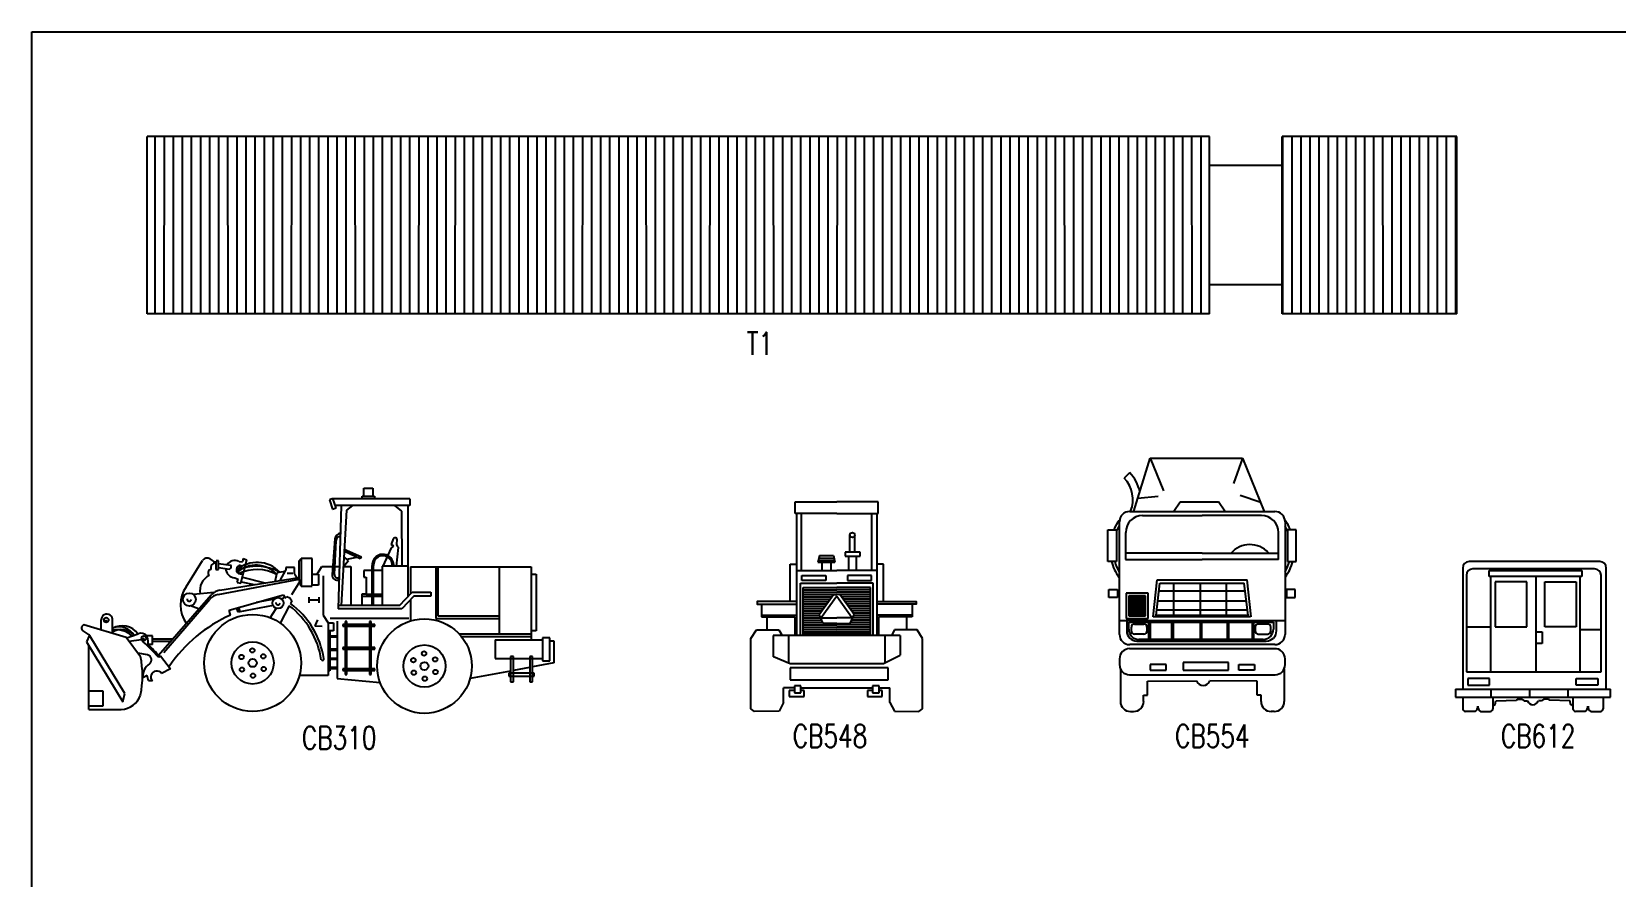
# Model space of a CAD drawing. Extents: x 2 to 154, y 3 to 64.
# Drawn here: x 106.55 to 132.69, y 50.46 to 64.4 of the extents above; entities that cross this region are included whole.
import ezdxf
from ezdxf.enums import TextEntityAlignment as Align

# ---------------------------------------------------------------- set-up
doc = ezdxf.new("R2010")
doc.units = 0
doc.header["$LTSCALE"] = 1000
doc.header["$MEASUREMENT"] = 0
doc.layers.get('0').update_dxf_attribs({"linetype": 'CONTINUOUS'})
doc.styles.add('L', font='ROMANS.SHX', dxfattribs={"height": 250})

# ---------------------------------------------------------------- blocks, each defined once
blk = doc.blocks.new('BORDER')
for p, q in [((1, 1), (0, 1)), ((0, 1), (0, 0)), ((1, 0), (1, 1)), ((0, 0), (1, 0))]:
    blk.add_line(p, q)
blk = doc.blocks.new('C54')
for p, q in [((2.313, 2.464), (2.409, 2.464)), ((2.313, 2.378), (2.313, 2.464)), ((2.409, 2.464), (2.409, 2.376)), ((1.97, 2.35), (1.935, 2.337)), ((1.935, 2.337), (1.966, 2.234)), ((2.006, 2.246), (1.97, 2.35)), ((2.817, 2.346), (1.976, 2.346)), ((2.817, 2.274), (1.998, 2.274)), ((2.061, 2.272), (2.03, 1.137)), ((2.187, 2.274), (2.12, 2.22)), ((2.292, 2.376), (2.428, 2.376)), ((2.292, 2.347), (2.292, 2.376)), ((2.428, 2.376), (2.428, 2.347)), ((2.73, 2.21), (2.654, 2.274)), ((2.798, 1.273), (2.798, 2.274)), ((2.817, 2.346), (2.817, 2.274)), ((1.966, 2.234), (2.006, 2.246)), ((2.12, 2.22), (2.063, 1.172)), ((2.732, 1.606), (2.73, 2.21)), ((1.993, 1.906), (1.964, 1.513)), ((1.989, 1.515), (2.006, 1.889)), ((2.286, 1.705), (2.096, 1.789)), ((2.272, 1.688), (2.098, 1.766)), ((2.525, 1.606), (2.614, 1.806)), ((2.633, 1.905), (2.613, 1.844)), ((2.64, 1.825), (2.613, 1.844)), ((2.614, 1.806), (2.64, 1.825)), ((2.614, 1.806), (2.614, 1.806)), ((2.669, 1.605), (2.693, 1.811)), ((0.357, 1.379), (0.538, 1.668)), ((0.62, 1.686), (0.682, 1.643)), ((0.685, 1.662), (0.685, 1.57)), ((0.685, 1.57), (0.713, 1.57)), ((0.713, 1.664), (0.687, 1.664)), ((0.713, 1.57), (0.713, 1.664)), ((0.713, 1.634), (0.848, 1.616)), ((0.713, 1.592), (0.835, 1.574)), ((0.94, 1.658), (0.976, 1.653)), ((0.96, 1.419), (1.026, 1.677)), ((0.985, 1.689), (0.976, 1.653)), ((0.985, 1.689), (1.026, 1.677)), ((1.454, 1.593), (1.454, 1.563)), ((1.548, 1.593), (1.454, 1.593)), ((1.548, 1.521), (1.548, 1.593)), ((1.602, 1.664), (1.622, 1.691)), ((1.602, 1.465), (1.602, 1.664)), ((1.622, 1.691), (1.622, 1.388)), ((1.744, 1.691), (1.622, 1.691)), ((1.744, 1.39), (1.744, 1.691)), ((1.797, 1.518), (1.848, 1.602)), ((1.848, 1.602), (1.971, 1.602)), ((1.993, 1.602), (2.043, 1.602)), ((2.086, 1.6), (2.142, 1.668)), ((2.086, 1.602), (2.168, 1.602)), ((2.142, 1.668), (2.091, 1.709)), ((2.125, 1.683), (2.234, 1.704)), ((2.168, 1.602), (2.168, 1.171)), ((2.286, 1.705), (2.272, 1.688)), ((2.402, 1.171), (2.402, 1.613)), ((2.417, 1.175), (2.418, 1.614)), ((2.512, 1.606), (2.512, 1.171)), ((2.799, 1.606), (2.512, 1.606)), ((2.825, 1.6), (4.15, 1.6)), ((2.825, 1.6), (2.825, 1.303)), ((3.102, 1.6), (3.102, 1.03)), ((3.127, 1.6), (3.127, 1.06)), ((3.802, 0.869), (3.802, 1.6)), ((4.15, 1.6), (4.15, 0.798)), ((0.708, 1.294), (1.602, 1.465)), ((0.728, 1.344), (1.602, 1.481)), ((0.893, 1.477), (0.928, 1.463)), ((0.919, 1.428), (0.928, 1.463)), ((0.919, 1.428), (0.96, 1.419)), ((0.964, 1.434), (1.106, 1.403)), ((0.977, 1.484), (1.223, 1.424)), ((1.337, 1.439), (1.358, 1.535)), ((1.358, 1.535), (1.447, 1.551)), ((1.393, 1.448), (1.454, 1.563)), ((1.529, 1.524), (1.468, 1.524)), ((1.608, 1.439), (1.516, 1.29)), ((1.548, 1.521), (1.558, 1.51)), ((1.558, 1.51), (1.58, 1.477)), ((1.622, 1.388), (1.602, 1.465)), ((1.744, 1.518), (1.813, 1.518)), ((1.813, 1.398), (1.746, 1.398)), ((1.813, 1.518), (1.813, 1.398)), ((1.864, 1.499), (1.864, 1.068)), ((2.402, 1.56), (2.312, 1.56)), ((2.312, 1.56), (2.312, 1.485)), ((2.312, 1.485), (2.338, 1.485)), ((2.338, 1.485), (2.338, 1.3)), ((2.512, 1.56), (2.417, 1.56)), ((4.15, 1.519), (4.205, 1.519)), ((4.205, 1.519), (4.205, 0.894)), ((0.053, 0.628), (0.634, 1.292)), ((0.113, 0.656), (0.619, 1.242)), ((0.662, 1.317), (0.437, 1.295)), ((0.83, 1.124), (1.427, 1.29)), ((1.327, 1.245), (1.128, 1.207)), ((1.415, 1.239), (1.437, 1.272)), ((1.427, 1.29), (1.448, 1.254)), ((1.448, 1.254), (1.464, 1.274)), ((1.464, 1.274), (1.499, 1.257)), ((1.499, 1.257), (1.52, 1.225)), ((1.52, 1.225), (1.504, 1.196)), ((1.622, 1.388), (1.744, 1.388)), ((1.709, 1.203), (1.709, 1.264)), ((1.819, 1.203), (1.819, 1.264)), ((2.289, 1.3), (2.289, 1.171)), ((2.338, 1.3), (2.289, 1.3)), ((2.289, 1.277), (2.402, 1.277)), ((2.338, 1.3), (2.402, 1.3)), ((2.417, 1.3), (2.512, 1.3)), ((2.417, 1.277), (2.512, 1.277)), ((2.703, 1.172), (2.843, 1.322)), ((2.86, 1.277), (2.73, 1.137)), ((2.825, 1.239), (2.825, 1.01)), ((2.843, 1.322), (3.047, 1.322)), ((3.047, 1.277), (2.86, 1.277)), ((3.047, 1.322), (3.047, 1.277)), ((0.495, 1.137), (0.404, 1.169)), ((0.846, 1.067), (0.83, 1.124)), ((0.929, 1.101), (0.916, 1.145)), ((1.313, 1.174), (0.929, 1.101)), ((0.95, 1.108), (0.936, 1.152)), ((1.28, 1.039), (1.349, 1.142)), ((1.491, 1.171), (1.39, 0.981)), ((1.864, 1.068), (1.921, 0.984)), ((2.73, 1.137), (2.03, 1.137)), ((2.703, 1.172), (2.031, 1.172)), ((3.127, 1.06), (3.802, 1.06)), ((-0.777, 0.894), (-0.713, 0.852)), ((-0.767, 0.964), (-0.302, 0.824)), ((-0.576, 0.909), (-0.576, 1.017)), ((-0.452, 0.869), (-0.452, 1.008)), ((1.803, 1.017), (1.771, 0.949)), ((1.771, 0.949), (1.853, 0.946)), ((1.921, 0.984), (1.978, 0.984)), ((1.921, 0.984), (1.921, 0.406)), ((1.978, 0.897), (1.922, 0.897)), ((1.938, 0.897), (1.938, 0.457)), ((1.941, 1.034), (2.806, 1.034)), ((1.978, 0.984), (1.978, 0.897)), ((2.019, 1.002), (2.017, 0.373)), ((3.102, 1.03), (3.802, 1.03)), ((4.205, 0.894), (4.15, 0.894)), ((-0.706, 0.846), (-0.737, 0.775)), ((-0.737, 0.775), (-0.34, 0.114)), ((-0.317, 0.206), (-0.702, 0.84)), ((-0.302, 0.824), (-0.145, 0.613)), ((-0.296, 0.818), (-0.17, 0.863)), ((-0.138, 0.798), (-0.269, 0.779)), ((-0.013, 0.841), (-0.08, 0.841)), ((-0.013, 0.746), (-0.061, 0.746)), ((-0.013, 0.746), (-0.013, 0.841)), ((-0.013, 0.807), (0.21, 0.807)), ((-0.013, 0.781), (0.187, 0.781)), ((1.938, 0.841), (2.018, 0.841)), ((1.938, 0.829), (2.018, 0.829)), ((3.357, 0.864), (4.15, 0.864)), ((3.384, 0.833), (4.15, 0.833)), ((3.757, 0.798), (3.757, 0.591)), ((3.757, 0.798), (4.275, 0.798)), ((4.357, 0.784), (4.4, 0.784)), ((4.4, 0.784), (4.4, 0.542)), ((-0.066, 0.63), (-0.172, 0.651)), ((0.074, 0.619), (0.056, 0.603)), ((0.074, 0.619), (0.187, 0.477)), ((1.938, 0.697), (2.018, 0.697)), ((1.938, 0.684), (2.018, 0.684)), ((1.938, 0.595), (2.018, 0.595)), ((1.938, 0.583), (2.018, 0.583)), ((3.757, 0.591), (4.275, 0.591)), ((4.4, 0.542), (4.167, 0.498)), ((-0.072, 0.406), (-0.117, 0.38)), ((-0.056, 0.344), (-0.072, 0.406)), ((0.187, 0.477), (0.086, 0.426)), ((1.921, 0.406), (1.604, 0.406)), ((1.938, 0.457), (1.921, 0.457)), ((1.938, 0.494), (2.018, 0.494)), ((1.938, 0.481), (2.018, 0.481)), ((2.017, 0.373), (2.491, 0.328)), ((3.925, 0.453), (3.479, 0.37)), ((4.134, 0.492), (3.956, 0.459)), ((-0.712, 0.237), (-0.559, 0.237)), ((-0.559, 0.237), (-0.559, 0.066)), ((-0.34, 0.114), (-0.317, 0.206)), ((-0.012, 0.344), (-0.056, 0.344)), ((-0.559, 0.066), (-0.713, 0.066)), ((-0.713, 0.031), (-0.356, 0.031))]:
    blk.add_line(p, q)
for points in [[(1.709, 1.236), (1.819, 1.236)], [(-0.713, 0.031), (-0.713, 0.736)]]:
    blk.add_lwpolyline(points)
for centre, radius in [((0.393, 1.239), 0.0712), ((1.368, 1.2), 0.0608), ((1.089, 0.542), 0.533), ((-0.521, 1.014), 0.0261), ((2.978, 0.508), 0.52), ((-0.107, 0.813), 0.0261), ((1.089, 0.542), 0.232), ((1.085, 0.68), 0.0246), ((2.978, 0.508), 0.232), ((0.967, 0.607), 0.0246), ((1.089, 0.542), 0.0443), ((1.207, 0.615), 0.0246), ((2.856, 0.573), 0.0246), ((2.978, 0.508), 0.0443), ((2.974, 0.646), 0.0246), ((3.096, 0.581), 0.0246), ((0.971, 0.469), 0.0246), ((1.093, 0.403), 0.0246), ((1.211, 0.476), 0.0246), ((2.861, 0.435), 0.0246), ((2.983, 0.37), 0.0246), ((3.1, 0.442), 0.0246)]:
    blk.add_circle(centre, radius)
for centre, radius, start, end in [((2.063, 1.897), 0.0711, 96.0404, 172.8914), ((2.044, 1.892), 0.0375, 76.9435, 185.3164), ((2.655, 1.895), 0.0243, 331.6211, 155.2252), ((2.725, 1.857), 0.0562, 151.6211, 234.6339), ((0.587, 1.637), 0.0581, 56.069, 147.9518), ((0.639, 1.532), 0.0397, 103.2066, 224.6548), ((0.688, 1.584), 0.0595, 95.0562, 192.6916), ((0.9, 1.585), 0.108, 181.8681, 265.6466), ((0.893, 1.56), 0.108, 65.6852, 145.4405), ((0.818, 1.604), 0.0346, 299.9914, 28.1081), ((1.137, 1.296), 0.351, 44.1204, 130.0632), ((0.959, 1.568), 0.0484, 114.5121, 282.3292), ((1.13, 1.062), 0.543, 61.6546, 113.7344), ((1.124, 1.302), 0.314, 42.9326, 130.6627), ((1.138, 1.102), 0.467, 62.4272, 115.3297), ((0.948, 1.58), 0.033, 39.1481, 106.1167), ((2.521, 1.617), 0.119, 355.1508, 181.5657), ((2.521, 1.617), 0.104, 355.1508, 181.5657), ((0.696, 1.338), 0.187, 117.1292, 191.0308), ((2.014, 1.503), 0.0511, 168.2779, 298.4299), ((2.02, 1.51), 0.0315, 171.6914, 308.8437), ((0.655, 1.18), 0.359, 146.1439, 214.2425), ((0.393, 1.244), 0.0239, 172.6646, 348.4132), ((0.738, 1.14), 0.157, 100.8128, 139.1897), ((0.752, 1.188), 0.157, 98.9348, 138.837), ((-0.514, 1.017), 0.0625, 351.7418, 179.9184), ((1.481, -0.376), 1.577, 113.7414, 146.1139), ((1.368, 1.205), 0.0239, 172.6646, 348.4132), ((0.929, 0.435), 0.926, 8.7755, 52.6373), ((0.956, 0.449), 0.926, 8.7755, 53.6706), ((-0.751, 0.926), 0.041, 111.9192, 231.4685), ((-0.521, 1.016), 0.0119, 172.6646, 348.4132), ((-0.344, 0.741), 0.21, 35.5058, 120.9605), ((-0.354, 0.719), 0.19, 42.7817, 120.8928), ((-0.41, 0.65), 0.256, 48.4026, 99.2549), ((-0.382, 0.743), 0.197, 32.2866, 104.5896), ((-0.732, 0.822), 0.0358, 31.2437, 56.6681), ((-0.138, 0.798), 0.0721, 30.6499, 116.0708), ((-2.537, -1.775), 3.518, 42.5262, 47.0123), ((-0.107, 0.815), 0.0119, 172.6646, 348.4132), ((-0.182, 0.772), 0.123, 339.9426, 30.6499), ((-2.525, -1.765), 3.518, 42.5262, 45.5646), ((-1.104, 0.402), 0.982, 347.5473, 12.4422), ((0.043, 0.399), 0.161, 123.6732, 186.7957), ((-0.076, 0.578), 0.053, 303.6732, 79.3861), ((1.857, 0.585), 0.0152, 215.533, 22.0137), ((0.034, 0.389), 0.0644, 35.3321, 224.3764), ((-0.366, 0.263), 0.233, 272.3044, 341.6725)]:
    blk.add_arc(centre, radius, start, end)
for p, xscale, yscale, zscale in [((2.082, 0.946), 0.3506114309136283, 0.01846712567993419, 0.3506114309136283), ((2.107, 0.417), 0.01845323320598024, 0.5817144589179207, 0.01845323320598024), ((2.375, 0.417), 0.01845323320598024, 0.5817144589179207, 0.01845323320598024), ((2.082, 0.694), 0.3506114309136283, 0.01846712567993419, 0.3506114309136283), ((4.276, 0.566), 0.08058229226350193, 0.2520119351294098, 0.08058229226350193), ((3.926, 0.335), 0.03138382695919124, 0.2775053799897238, 0.03138382695919124), ((4.135, 0.335), 0.03138382695919124, 0.2775053799897238, 0.03138382695919124), ((2.082, 0.46), 0.3506114309136283, 0.01846712567993419, 0.3506114309136283)]:
    blk.add_blockref('BORDER', p, dxfattribs=dict(xscale=xscale, yscale=yscale, zscale=zscale))
at = {"xscale": 0.03138382695919124, "yscale": 0.2775053799897238, "zscale": 0.03138382695919124, "rotation": 90}
blk.add_blockref('BORDER', (4.185, 0.398), dxfattribs=at)
blk = doc.blocks.new('Cb310')
blk.add_blockref('C54', (-10.097, -0.04))
blk = doc.blocks.new('C55')
for p, q in [((-0.465, 2.106), (-0.465, 2.235)), ((-0.465, 2.235), (-0.009, 2.235)), ((-0.009, 2.106), (-0.465, 2.106)), ((-0.451, 2.106), (-0.451, 0.765)), ((-0.396, 1.48), (-0.396, 2.106)), ((0.447, 2.235), (-0.009, 2.235)), ((-0.009, 2.106), (0.447, 2.106)), ((0.377, 1.48), (0.377, 2.106)), ((0.432, 2.106), (0.432, 0.765)), ((0.447, 2.106), (0.447, 2.235)), ((0.134, 1.68), (0.134, 1.867)), ((0.19, 1.68), (0.19, 1.867)), ((-0.198, 1.643), (-0.218, 1.57)), ((-0.218, 1.57), (-0.031, 1.57)), ((-0.212, 1.591), (-0.036, 1.591)), ((-0.206, 1.616), (-0.04, 1.616)), ((-0.198, 1.643), (-0.046, 1.643)), ((-0.168, 1.479), (-0.168, 1.57)), ((-0.07, 1.479), (-0.07, 1.57)), ((-0.046, 1.643), (-0.031, 1.57)), ((0.122, 1.48), (0.122, 1.637)), ((0.207, 1.48), (0.207, 1.637)), ((-0.522, 1.138), (-0.522, 1.55)), ((-0.522, 1.55), (-0.451, 1.55)), ((-0.451, 1.48), (-0.009, 1.48)), ((0.432, 1.48), (-0.009, 1.48)), ((0.503, 1.55), (0.432, 1.55)), ((0.503, 1.138), (0.503, 1.55)), ((-0.409, 0.765), (-0.409, 1.339)), ((-0.409, 1.339), (-0.009, 1.339)), ((-0.379, 0.769), (-0.379, 1.293)), ((-0.379, 1.293), (-0.009, 1.293)), ((-0.379, 1.267), (-0.009, 1.267)), ((-0.379, 1.241), (-0.009, 1.241)), ((0.359, 1.267), (-0.01, 1.267)), ((0.359, 1.241), (-0.01, 1.241)), ((0.39, 1.339), (-0.009, 1.339)), ((0.36, 1.293), (-0.009, 1.293)), ((0.36, 0.769), (0.36, 1.293)), ((0.39, 0.765), (0.39, 1.339)), ((-0.838, 1.108), (-0.838, 0.971)), ((-0.379, 1.216), (-0.046, 1.216)), ((-0.379, 1.19), (-0.063, 1.19)), ((-0.379, 1.165), (-0.081, 1.165)), ((-0.379, 1.139), (-0.099, 1.139)), ((-0.379, 1.114), (-0.117, 1.114)), ((-0.379, 1.088), (-0.135, 1.088)), ((-0.379, 1.063), (-0.153, 1.063)), ((-0.201, 0.995), (-0.045, 1.216)), ((-0.009, 1.198), (-0.179, 0.96)), ((-0.045, 1.216), (-0.009, 1.216)), ((0.026, 1.216), (-0.01, 1.216)), ((-0.009, 1.198), (0.16, 0.96)), ((0.359, 1.216), (0.026, 1.216)), ((0.182, 0.995), (0.026, 1.216)), ((0.359, 1.19), (0.043, 1.19)), ((0.359, 1.165), (0.062, 1.165)), ((0.359, 1.139), (0.08, 1.139)), ((0.359, 1.114), (0.098, 1.114)), ((0.359, 1.088), (0.116, 1.088)), ((0.359, 1.063), (0.134, 1.063)), ((0.819, 1.108), (0.819, 0.971)), ((-0.838, 0.99), (-0.451, 0.99)), ((-0.838, 0.971), (-0.47, 0.971)), ((-0.777, 0.971), (-0.777, 0.828)), ((-0.47, 0.971), (-0.47, 0.764)), ((-0.379, 1.037), (-0.171, 1.037)), ((-0.379, 1.012), (-0.19, 1.012)), ((-0.379, 0.986), (-0.197, 0.986)), ((-0.379, 0.961), (-0.186, 0.961)), ((-0.379, 0.935), (-0.175, 0.935)), ((-0.379, 0.909), (-0.164, 0.909)), ((-0.379, 0.884), (-0.009, 0.884)), ((-0.158, 0.897), (-0.201, 0.995)), ((-0.179, 0.96), (-0.009, 0.96)), ((-0.01, 0.897), (-0.158, 0.897)), ((-0.01, 0.897), (0.139, 0.897)), ((0.359, 0.884), (-0.01, 0.884)), ((0.16, 0.96), (-0.009, 0.96)), ((0.139, 0.897), (0.182, 0.995)), ((0.359, 0.909), (0.144, 0.909)), ((0.359, 1.037), (0.152, 1.037)), ((0.359, 0.935), (0.155, 0.935)), ((0.359, 0.961), (0.166, 0.961)), ((0.359, 1.012), (0.17, 1.012)), ((0.359, 0.986), (0.178, 0.986)), ((0.819, 0.99), (0.432, 0.99)), ((0.451, 0.971), (0.451, 0.764)), ((0.819, 0.971), (0.451, 0.971)), ((0.758, 0.971), (0.758, 0.828)), ((-0.954, 0.734), (-0.893, 0.828)), ((-0.954, -0.041), (-0.954, 0.734)), ((-0.893, 0.828), (-0.645, 0.828)), ((-0.709, 0.765), (-0.709, 0.531)), ((0.689, 0.765), (-0.709, 0.765)), ((-0.645, 0.828), (-0.611, 0.765)), ((-0.54, 0.765), (-0.539, 0.465)), ((-0.379, 0.858), (-0.009, 0.858)), ((-0.379, 0.833), (-0.009, 0.833)), ((-0.379, 0.807), (-0.009, 0.807)), ((-0.379, 0.782), (-0.009, 0.782)), ((0.359, 0.858), (-0.01, 0.858)), ((0.359, 0.833), (-0.01, 0.833)), ((0.359, 0.807), (-0.01, 0.807)), ((0.359, 0.782), (-0.01, 0.782)), ((0.52, 0.765), (0.52, 0.465)), ((0.626, 0.828), (0.592, 0.765)), ((0.873, 0.828), (0.626, 0.828)), ((0.689, 0.765), (0.689, 0.549)), ((0.935, 0.734), (0.873, 0.828)), ((0.935, -0.041), (0.935, 0.734)), ((-0.706, 0.533), (-0.523, 0.457)), ((0.504, 0.457), (0.689, 0.549)), ((-0.523, 0.457), (0.504, 0.457)), ((-0.475, 0.189), (-0.595, 0.189)), ((-0.595, 0.03), (-0.595, 0.189)), ((-0.4, 0.191), (0.384, 0.19)), ((0.456, 0.189), (0.575, 0.189)), ((0.575, 0.03), (0.575, 0.189)), ((-0.595, 0.03), (-0.643, -0.068)), ((-0.531, 0.16), (-0.531, 0.093)), ((-0.475, 0.16), (-0.531, 0.16)), ((-0.531, 0.093), (-0.368, 0.093)), ((-0.368, 0.16), (-0.399, 0.16)), ((-0.368, 0.093), (-0.368, 0.16)), ((0.384, 0.16), (0.328, 0.16)), ((0.328, 0.16), (0.328, 0.093)), ((0.328, 0.093), (0.491, 0.093)), ((0.491, 0.16), (0.461, 0.16)), ((0.491, 0.093), (0.491, 0.16)), ((0.575, 0.03), (0.624, -0.068)), ((-0.913, -0.072), (-0.954, -0.041)), ((-0.643, -0.068), (-0.913, -0.072)), ((0.624, -0.068), (0.894, -0.072)), ((0.894, -0.072), (0.935, -0.041))]:
    blk.add_line(p, q)
for points in [[(-0.451, 1.139), (-0.883, 1.139), (-0.883, 1.108), (-0.451, 1.108)], [(0.432, 1.139), (0.864, 1.139), (0.864, 1.108), (0.432, 1.108)]]:
    blk.add_lwpolyline(points)
blk.add_circle((0.162, 1.871), 0.0268)
for p, xscale, yscale, zscale in [((0.083, 1.637), 0.1658956385425579, 0.04257626070789779, 0.1658956385425579), ((-0.128, 1.369), -0.2637315279394521, 0.0553491389202667, 0.2637315279394521), ((0.109, 1.369), 0.2637315279394521, 0.0553491389202667, 0.2637315279394521), ((-0.521, 0.277), 1.077982834639233, 0.1322677071174121, 1.077982834639233), ((-0.475, 0.134), 0.07118754568372321, 0.07630829256773843, 0.07118754568372321), ((0.384, 0.134), 0.07118754568372321, 0.07630829256773843, 0.07118754568372321)]:
    blk.add_blockref('BORDER', p, dxfattribs=dict(xscale=xscale, yscale=yscale, zscale=zscale))
blk = doc.blocks.new('Cb548')
blk.add_blockref('C55', (0.106, -0.028))
blk = doc.blocks.new('*X139')
at = {"color": 0}
for p, q in [((26.315, 9.375), (26.865, 9.375)), ((26.315, 9.312), (26.865, 9.312)), ((26.315, 9.25), (26.865, 9.25)), ((26.315, 9.188), (26.865, 9.188)), ((26.315, 9.125), (26.865, 9.125)), ((26.315, 9.062), (26.865, 9.062)), ((26.315, 9), (26.865, 9)), ((26.315, 8.938), (26.865, 8.938)), ((26.315, 8.875), (26.865, 8.875)), ((26.315, 8.812), (26.865, 8.812))]:
    blk.add_line(p, q, dxfattribs=at)
blk = doc.blocks.new('C53')
for p, q in [((-0.685, 2.217), (-0.506, 2.802)), ((-0.506, 2.802), (0.51, 2.802)), ((-0.506, 2.802), (-0.362, 2.441)), ((0.509, 2.802), (0.408, 2.523)), ((0.51, 2.802), (0.746, 2.215)), ((-0.733, 2.641), (-0.793, 2.582)), ((-0.641, 2.361), (-0.418, 2.385)), ((-0.246, 2.22), (-0.177, 2.32)), ((-0.177, 2.32), (0.245, 2.32)), ((0.314, 2.22), (0.245, 2.32)), ((0.484, 2.393), (0.711, 2.318)), ((-0.844, 0.864), (-0.844, 2.103)), ((-0.732, 2.215), (0.865, 2.215)), ((-0.591, 2.17), (0.064, 2.17)), ((0.718, 2.17), (0.064, 2.17)), ((0.977, 2.103), (0.977, 0.864)), ((-0.776, 1.686), (-0.776, 1.985)), ((0.903, 1.686), (0.903, 1.985)), ((0.064, 1.755), (-0.777, 1.755)), ((0.064, 1.755), (0.905, 1.755)), ((-0.777, 1.688), (0.064, 1.688)), ((0.905, 1.688), (0.064, 1.688)), ((-0.475, 1.055), (-0.429, 1.463)), ((-0.442, 1.072), (-0.399, 1.427)), ((-0.429, 1.463), (0.558, 1.463)), ((-0.399, 1.427), (0.527, 1.427)), ((-0.25, 1.43), (-0.25, 1.071)), ((0.042, 1.425), (0.042, 1.071)), ((0.327, 1.425), (0.327, 1.071)), ((0.57, 1.072), (0.527, 1.427)), ((0.603, 1.055), (0.558, 1.463)), ((-0.412, 1.234), (0.546, 1.234)), ((-0.407, 1.341), (0.54, 1.341)), ((0.596, 1.055), (-0.475, 1.055)), ((0.57, 1.072), (-0.442, 1.072)), ((-0.423, 1.133), (0.563, 1.133)), ((-0.844, 1.015), (0.977, 1.015)), ((-0.765, 1.015), (-0.765, 0.903)), ((-0.743, 0.92), (-0.743, 0.999)), ((-0.743, 0.999), (0.849, 0.999)), ((-0.713, 0.9), (-0.713, 0.944)), ((-0.68, 0.977), (-0.575, 0.977)), ((-0.542, 0.944), (-0.542, 0.9)), ((-0.524, 0.999), (-0.524, 0.808)), ((-0.507, 0.999), (-0.507, 0.808)), ((-0.272, 0.999), (-0.272, 0.808)), ((-0.255, 0.999), (-0.255, 0.808)), ((0.042, 0.999), (0.042, 0.808)), ((0.059, 0.999), (0.059, 0.808)), ((0.339, 0.999), (0.339, 0.808)), ((0.356, 0.999), (0.356, 0.808)), ((0.613, 0.999), (0.613, 0.808)), ((0.63, 0.999), (0.63, 0.808)), ((0.648, 0.944), (0.648, 0.9)), ((0.786, 0.977), (0.681, 0.977)), ((0.819, 0.9), (0.819, 0.944)), ((0.849, 0.999), (0.849, 0.92)), ((0.882, 0.903), (0.882, 1.015)), ((0.86, 0.706), (-0.733, 0.706)), ((0.865, 0.752), (-0.732, 0.752)), ((-0.575, 0.867), (-0.68, 0.867)), ((-0.653, 0.791), (0.77, 0.791)), ((0.736, 0.808), (-0.631, 0.808)), ((0.681, 0.867), (0.786, 0.867)), ((-0.843, 0.596), (-0.843, 0.531)), ((0.977, 0.531), (0.977, 0.596)), ((-0.834, 0.486), (-0.834, 0.127)), ((-0.733, 0.421), (0.866, 0.421)), ((-0.535, 0.348), (0.002, 0.353)), ((0.669, 0.348), (0.15, 0.352)), ((0.967, 0.486), (0.967, 0.127)), ((-0.579, 0.194), (-0.535, 0.194)), ((-0.579, 0.127), (-0.579, 0.194)), ((-0.535, 0.194), (-0.535, 0.348)), ((0.669, 0.194), (0.669, 0.348)), ((0.712, 0.194), (0.669, 0.194)), ((0.712, 0.127), (0.712, 0.194)), ((-0.723, 0.016), (-0.689, 0.016)), ((0.857, 0.016), (0.823, 0.016))]:
    blk.add_line(p, q)
for centre, radius, start, end in [((-1.037, 2.345), 0.425, 12.0235, 44.2929), ((-1.037, 2.345), 0.34, 337.877, 44.2929), ((-0.418, 1.804), 0.533, 143.9519, 156.7349), ((-0.732, 2.103), 0.112, 90, 180), ((-0.591, 1.985), 0.185, 90, 180), ((0.718, 1.985), 0.185, 0, 90), ((0.865, 2.103), 0.112, 0, 90), ((0.546, 1.804), 0.533, 23.2651, 36.0481), ((-0.418, 1.804), 0.499, 149.8932, 157.3336), ((0.546, 1.804), 0.499, 22.6664, 30.1068), ((0.59, 1.579), 0.272, 42.0174, 139.5527), ((-0.418, 1.804), 0.533, 194.9966, 215.8716), ((-0.418, 1.804), 0.499, 196.2087, 210.0952), ((0.546, 1.804), 0.533, 324.1284, 345.0034), ((0.546, 1.804), 0.499, 329.9048, 343.7913), ((-0.653, 0.903), 0.112, 180, 270), ((-0.631, 0.92), 0.112, 180, 270), ((-0.68, 0.944), 0.0331, 90, 180), ((-0.68, 0.9), 0.0331, 180, 270), ((-0.575, 0.944), 0.0331, 0, 90), ((-0.575, 0.9), 0.0331, 270, 0), ((0.681, 0.944), 0.0331, 90, 180), ((0.681, 0.9), 0.0331, 180, 270), ((0.736, 0.92), 0.112, 270, 0), ((0.77, 0.903), 0.112, 270, 0), ((0.786, 0.944), 0.0331, 0, 90), ((0.786, 0.9), 0.0331, 270, 0), ((-0.732, 0.864), 0.112, 180, 270), ((-0.733, 0.596), 0.111, 90, 180), ((0.866, 0.596), 0.111, 0, 93.2296), ((0.865, 0.864), 0.112, 270, 0), ((-0.733, 0.531), 0.111, 180, 270), ((0.866, 0.531), 0.111, 270, 0), ((0.076, 0.382), 0.0797, 201.6642, 339.2532), ((-0.723, 0.127), 0.111, 180, 270), ((-0.689, 0.127), 0.111, 270, 0), ((0.823, 0.127), 0.111, 180, 270), ((0.857, 0.127), 0.111, 270, 0)]:
    blk.add_arc(centre, radius, start, end)
for name, p, xscale, yscale, zscale in [('BORDER', (-0.878, 1.666), -0.09525586576544144, 0.347518886598392, 0.09525586576544144), ('BORDER', (1.005, 1.666), 0.09525586576544144, 0.347518886598392, 0.09525586576544144), ('BORDER', (-0.867, 1.268), -0.09525586576544144, 0.08968229331571381, 0.09525586576544144), ('BORDER', (-0.77, 1.04), 0.2409458704610163, 0.2759358124387547, 0.2409458704610163), ('BORDER', (-0.743, 1.068), 0.1858141882368865, 0.2207486499510032, 0.1858141882368865), ('*X139', (-9.637, -1.892), 0.3379745910309191, 0.3379745910309191, 0.3379745910309191), ('BORDER', (0.994, 1.268), 0.09525586576544144, 0.08968229331571381, 0.09525586576544144), ('BORDER', (-0.506, 0.469), 0.1733824673000237, 0.0626564812332356, 0.1733824673000237), ('BORDER', (-0.145, 0.469), 0.5008826833111776, 0.08675512786140303, 0.5008826833111776), ('BORDER', (0.64, 0.469), -0.1733824673000237, 0.0626564812332356, 0.1733824673000237)]:
    blk.add_blockref(name, p, dxfattribs=dict(xscale=xscale, yscale=yscale, zscale=zscale))
blk = doc.blocks.new('Cb554')
blk.add_blockref('C53', (-0.461, -0.123))
blk = doc.blocks.new('C28')
for p, q in [((0.695, 1.598), (-0.742, 1.598)), ((-0.813, 1.527), (-0.813, 0.197)), ((-0.772, 1.448), (-0.772, 0.385)), ((0.638, 1.519), (-0.701, 1.519)), ((-0.523, 1.435), (-0.523, 1.5)), ((-0.523, 1.5), (0.496, 1.5)), ((0.496, 1.435), (-0.523, 1.435)), ((-0.508, 1.435), (-0.508, 0.385)), ((-0.01, 1.433), (-0.01, 0.385)), ((0.477, 1.435), (0.477, 0.385)), ((0.496, 1.5), (0.496, 1.435)), ((0.709, 0.385), (0.709, 1.448)), ((0.766, 0.197), (0.766, 1.527)), ((-0.108, 1.377), (-0.454, 1.377)), ((-0.454, 1.377), (-0.454, 0.882)), ((-0.108, 0.882), (-0.108, 1.377)), ((0.089, 0.882), (0.089, 1.377)), ((0.089, 1.377), (0.434, 1.377)), ((0.434, 1.377), (0.434, 0.882)), ((-0.772, 0.88), (-0.508, 0.88)), ((-0.454, 0.882), (-0.108, 0.882)), ((0.434, 0.882), (0.089, 0.882)), ((0.062, 0.699), (-0.011, 0.699)), ((-0.01, 0.828), (0.062, 0.828)), ((0.062, 0.828), (0.062, 0.699)), ((0.477, 0.852), (0.709, 0.852)), ((-0.772, 0.385), (0.709, 0.385)), ((-0.893, 0.197), (-0.893, 0.11)), ((-0.893, 0.197), (0.811, 0.197)), ((-0.517, 0.313), (-0.756, 0.313)), ((-0.756, 0.313), (-0.756, 0.242)), ((-0.756, 0.242), (-0.517, 0.242)), ((-0.517, 0.242), (-0.517, 0.313)), ((-0.504, 0.2), (-0.504, 0.11)), ((-0.08, 0.197), (-0.08, 0.11)), ((0.343, 0.2), (0.343, 0.11)), ((0.435, 0.242), (0.435, 0.313)), ((0.435, 0.313), (0.674, 0.313)), ((0.674, 0.242), (0.435, 0.242)), ((0.674, 0.313), (0.674, 0.242)), ((0.811, 0.11), (0.811, 0.197)), ((-0.893, 0.11), (0.811, 0.11)), ((-0.813, 0.11), (-0.813, -0.019)), ((-0.482, 0.013), (-0.454, 0.026)), ((-0.481, 0.11), (-0.481, -0.019)), ((-0.454, 0.026), (-0.45, 0.068)), ((-0.45, 0.068), (-0.221, 0.075)), ((-0.221, 0.075), (-0.213, 0.086)), ((-0.213, 0.086), (-0.162, 0.085)), ((-0.162, 0.085), (-0.137, 0.068)), ((-0.137, 0.068), (-0.104, 0.068)), ((-0.104, 0.068), (-0.1, 0.069)), ((0.022, 0.068), (0.019, 0.069)), ((0.055, 0.068), (0.022, 0.068)), ((0.081, 0.085), (0.055, 0.068)), ((0.132, 0.086), (0.081, 0.085)), ((0.139, 0.075), (0.132, 0.086)), ((0.369, 0.068), (0.139, 0.075)), ((0.372, 0.026), (0.369, 0.068)), ((0.399, 0.013), (0.372, 0.026)), ((0.399, 0.11), (0.399, -0.019)), ((0.731, 0.11), (0.731, -0.019)), ((-0.676, -0.049), (-0.783, -0.049)), ((-0.617, -0.049), (-0.51, -0.049)), ((0.535, -0.049), (0.429, -0.049)), ((0.595, -0.049), (0.702, -0.049))]:
    blk.add_line(p, q)
for centre, radius, start, end in [((-0.742, 1.527), 0.071, 90, 180), ((0.695, 1.527), 0.071, 0, 90), ((-0.701, 1.448), 0.071, 90, 180), ((0.638, 1.448), 0.071, 0, 90), ((-0.713, 0.007), 0.0668, 303.6296, 2.7902), ((-0.58, 0.007), 0.0668, 177.2098, 236.3704), ((-0.04, 0.086), 0.0609, 195.7155, 344.2845), ((0.498, 0.007), 0.0668, 303.6296, 2.7902), ((0.632, 0.007), 0.0668, 177.2098, 236.3704), ((-0.783, -0.019), 0.0297, 180, 270), ((-0.51, -0.019), 0.0297, 270, 0), ((0.429, -0.019), 0.0297, 180, 270), ((0.702, -0.019), 0.0297, 270, 360)]:
    blk.add_arc(centre, radius, start, end)
blk = doc.blocks.new('Cb612')
blk.add_blockref('C28', (0.3, 0.027))
blk = doc.blocks.new('*X204')
at = {"color": 0}
for p, q in [((-298.188, -361.411), (-298.001, -358.978)), ((-298.063, -361.421), (-297.876, -358.988)), ((-297.939, -361.43), (-297.751, -358.997)), ((-297.814, -361.44), (-297.627, -359.007)), ((-297.689, -361.449), (-297.502, -359.017)), ((-297.565, -361.459), (-297.377, -359.026)), ((-297.44, -361.469), (-297.253, -359.036)), ((-297.315, -361.478), (-297.128, -359.045)), ((-297.191, -361.488), (-297.003, -359.055)), ((-297.066, -361.497), (-296.879, -359.065)), ((-296.942, -361.507), (-296.754, -359.074)), ((-296.817, -361.517), (-296.63, -359.084)), ((-296.692, -361.526), (-296.505, -359.093)), ((-296.568, -361.536), (-296.38, -359.103)), ((-296.443, -361.545), (-296.256, -359.113)), ((-296.318, -361.555), (-296.131, -359.122)), ((-296.194, -361.565), (-296.006, -359.132)), ((-296.069, -361.574), (-295.882, -359.141)), ((-295.945, -361.584), (-295.757, -359.151)), ((-295.82, -361.593), (-295.633, -359.161)), ((-294.698, -361.68), (-294.511, -359.247)), ((-294.574, -361.689), (-294.386, -359.257)), ((-294.449, -361.699), (-294.262, -359.266)), ((-294.324, -361.709), (-294.137, -359.276)), ((-294.2, -361.718), (-294.012, -359.285)), ((-294.075, -361.728), (-293.888, -359.295)), ((-293.95, -361.737), (-293.763, -359.305)), ((-293.826, -361.747), (-293.638, -359.314)), ((-293.701, -361.757), (-293.514, -359.324)), ((-293.577, -361.766), (-293.389, -359.333)), ((-293.452, -361.776), (-293.265, -359.343)), ((-293.327, -361.785), (-293.14, -359.352)), ((-293.203, -361.795), (-293.015, -359.362)), ((-293.078, -361.804), (-292.891, -359.372)), ((-292.953, -361.814), (-292.766, -359.381)), ((-292.829, -361.824), (-292.641, -359.391)), ((-292.704, -361.833), (-292.517, -359.4)), ((-292.579, -361.843), (-292.392, -359.41)), ((-292.455, -361.852), (-292.268, -359.42)), ((-292.33, -361.862), (-292.143, -359.429)), ((-292.206, -361.872), (-292.018, -359.439)), ((-292.081, -361.881), (-291.894, -359.448)), ((-291.956, -361.891), (-291.769, -359.458)), ((-291.832, -361.9), (-291.644, -359.468)), ((-291.707, -361.91), (-291.52, -359.477)), ((-291.582, -361.92), (-291.395, -359.487)), ((-291.458, -361.929), (-291.27, -359.496)), ((-291.333, -361.939), (-291.146, -359.506)), ((-291.209, -361.948), (-291.021, -359.516)), ((-291.084, -361.958), (-290.897, -359.525)), ((-290.959, -361.968), (-290.772, -359.535)), ((-290.835, -361.977), (-290.647, -359.544)), ((-290.71, -361.987), (-290.523, -359.554)), ((-290.585, -361.996), (-290.398, -359.564)), ((-290.461, -362.006), (-290.273, -359.573)), ((-290.336, -362.016), (-290.149, -359.583)), ((-290.211, -362.025), (-290.024, -359.592)), ((-290.087, -362.035), (-289.9, -359.602)), ((-289.962, -362.044), (-289.775, -359.612)), ((-289.838, -362.054), (-289.65, -359.621)), ((-289.713, -362.064), (-289.526, -359.631)), ((-289.588, -362.073), (-289.401, -359.64)), ((-289.464, -362.083), (-289.276, -359.65)), ((-289.339, -362.092), (-289.152, -359.66)), ((-289.214, -362.102), (-289.027, -359.669)), ((-289.09, -362.112), (-288.902, -359.679)), ((-288.965, -362.121), (-288.778, -359.688)), ((-288.841, -362.131), (-288.653, -359.698)), ((-288.716, -362.14), (-288.529, -359.708)), ((-288.591, -362.15), (-288.404, -359.717)), ((-288.467, -362.16), (-288.279, -359.727)), ((-288.342, -362.169), (-288.155, -359.736)), ((-288.217, -362.179), (-288.03, -359.746)), ((-288.093, -362.188), (-287.905, -359.756)), ((-287.968, -362.198), (-287.781, -359.765)), ((-287.843, -362.208), (-287.656, -359.775)), ((-287.719, -362.217), (-287.532, -359.784)), ((-287.594, -362.227), (-287.407, -359.794)), ((-287.47, -362.236), (-287.282, -359.804)), ((-287.345, -362.246), (-287.158, -359.813)), ((-287.22, -362.256), (-287.033, -359.823)), ((-287.096, -362.265), (-286.908, -359.832)), ((-286.971, -362.275), (-286.784, -359.842)), ((-286.846, -362.284), (-286.659, -359.852)), ((-286.722, -362.294), (-286.534, -359.861)), ((-286.597, -362.304), (-286.41, -359.871)), ((-286.473, -362.313), (-286.285, -359.88)), ((-286.348, -362.323), (-286.161, -359.89)), ((-286.223, -362.332), (-286.036, -359.899)), ((-286.099, -362.342), (-285.911, -359.909)), ((-285.974, -362.351), (-285.787, -359.919)), ((-285.849, -362.361), (-285.662, -359.928)), ((-285.725, -362.371), (-285.537, -359.938)), ((-285.6, -362.38), (-285.413, -359.947)), ((-285.476, -362.39), (-285.288, -359.957)), ((-285.351, -362.399), (-285.164, -359.967)), ((-285.226, -362.409), (-285.039, -359.976)), ((-285.102, -362.419), (-284.914, -359.986)), ((-284.977, -362.428), (-284.79, -359.995)), ((-284.852, -362.438), (-284.665, -360.005)), ((-284.728, -362.447), (-284.54, -360.015)), ((-284.603, -362.457), (-284.416, -360.024)), ((-284.478, -362.467), (-284.291, -360.034)), ((-284.354, -362.476), (-284.166, -360.043)), ((-284.229, -362.486), (-284.042, -360.053)), ((-284.105, -362.495), (-283.917, -360.063)), ((-283.98, -362.505), (-283.793, -360.072)), ((-283.855, -362.515), (-283.668, -360.082)), ((-283.731, -362.524), (-283.543, -360.091)), ((-283.606, -362.534), (-283.419, -360.101)), ((-283.481, -362.543), (-283.294, -360.111)), ((-283.357, -362.553), (-283.169, -360.12)), ((-283.232, -362.563), (-283.045, -360.13)), ((-283.108, -362.572), (-282.92, -360.139)), ((-282.983, -362.582), (-282.796, -360.149)), ((-282.858, -362.591), (-282.671, -360.159)), ((-282.734, -362.601), (-282.546, -360.168)), ((-282.609, -362.611), (-282.422, -360.178)), ((-282.484, -362.62), (-282.297, -360.187)), ((-282.36, -362.63), (-282.172, -360.197)), ((-282.235, -362.639), (-282.048, -360.207)), ((-282.11, -362.649), (-281.923, -360.216)), ((-281.986, -362.659), (-281.799, -360.226)), ((-281.861, -362.668), (-281.674, -360.235)), ((-281.737, -362.678), (-281.549, -360.245)), ((-281.612, -362.687), (-281.425, -360.255)), ((-281.487, -362.697), (-281.3, -360.264)), ((-281.363, -362.707), (-281.175, -360.274)), ((-281.238, -362.716), (-281.051, -360.283)), ((-281.113, -362.726), (-280.926, -360.293)), ((-280.989, -362.735), (-280.801, -360.303)), ((-280.864, -362.745), (-280.677, -360.312)), ((-280.74, -362.755), (-280.552, -360.322)), ((-280.615, -362.764), (-280.428, -360.331)), ((-280.49, -362.774), (-280.303, -360.341)), ((-280.366, -362.783), (-280.178, -360.351))]:
    blk.add_line(p, q, dxfattribs=at)
blk = doc.blocks.new('T1')
for p, q in [((-1.257, -6.411), (-1.257, 8.189)), ((-1.257, 8.189), (1.183, 8.189)), ((1.183, -6.411), (1.183, 8.189)), ((-1.257, -6.411), (1.183, -6.411)), ((-0.857, -7.411), (-0.857, -6.411)), ((0.783, -7.411), (0.783, -6.411)), ((-1.257, -7.411), (1.183, -7.411)), ((-1.257, -9.811), (-1.257, -7.411)), ((1.183, -9.811), (1.183, -7.411)), ((-1.257, -9.811), (1.183, -9.811))]:
    blk.add_line(p, q)
at = {"xscale": -1, "rotation": 265.5969132288228}
blk.add_blockref('*X204', (381.98, 259.766), dxfattribs=at)

msp = doc.modelspace()

# ---------------------------------------------------------------- linework, layer by layer
at = {"color": 1, "linetype": 'ByBlock', "lineweight": -2}
msp.add_lwpolyline([(106.55, 64.4), (153.85, 64.4), (153.85, 2.8), (106.55, 2.8)], close=True, dxfattribs=at)

# ---------------------------------------------------------------- block references
at = {"color": 0, "linetype": 'ByBlock', "lineweight": -2, "xscale": 1.200000000000017, "yscale": 1.200000000000017, "zscale": 1.2, "rotation": 90}
msp.add_blockref('T1', (118.283, 61.253), dxfattribs=at)
at = {"color": 0, "linetype": 'ByBlock', "lineweight": -2, "xscale": 1.5, "yscale": 1.5, "zscale": 1.5}
for name, p in [('Cb554', (126.449, 53.35)), ('Cb310', (123.706, 53.237)), ('Cb548', (119.683, 53.337)), ('Cb612', (130.921, 53.223))]:
    msp.add_blockref(name, p, dxfattribs=at)

# ---------------------------------------------------------------- texts
at = {"color": 0, "linetype": 'ByBlock', "lineweight": -2, "style": 'L', "width": 0.75}
for s, p in [('T1', (118.56, 59.256)), ('CB310', (111.621, 52.754)), ('CB548', (119.717, 52.785)), ('CB554', (126.023, 52.785)), ('CB612', (131.396, 52.785))]:
    msp.add_text(s, height=0.375, dxfattribs=at).set_placement(p, align=Align.MIDDLE)

doc.saveas('drawing.dxf')
